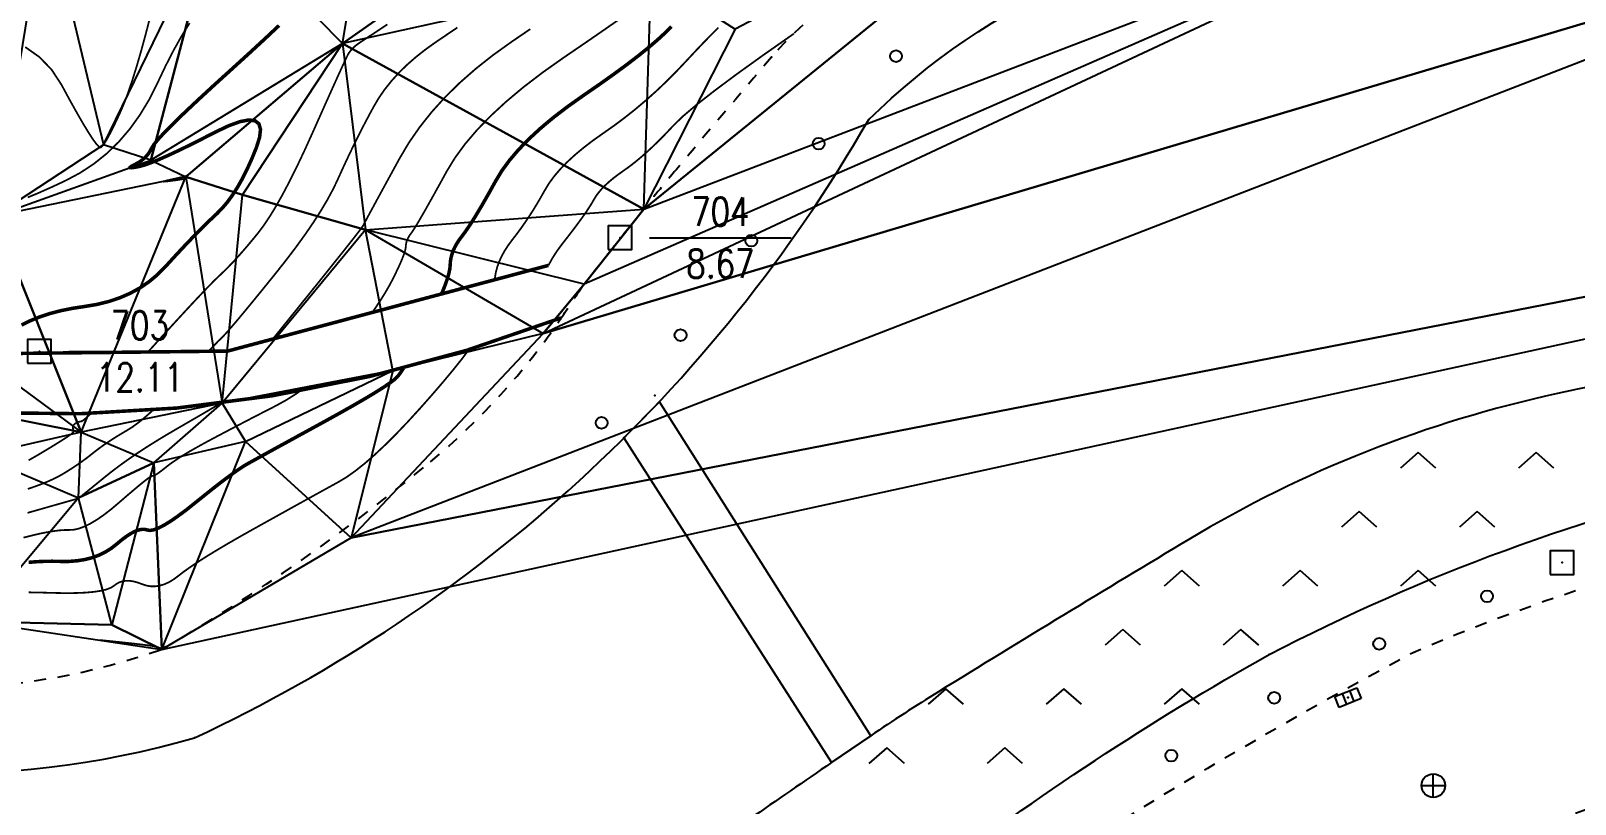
# Model space of a CAD drawing. Extents: x 1060 to 1934, y 610 to 1562.
# Drawn here: x 1162.7 to 1228.1, y 650.7 to 683.5 of the extents above; entities that cross this region are included whole.
import ezdxf
from ezdxf.enums import TextEntityAlignment as Align

# ---------------------------------------------------------------- set-up
doc = ezdxf.new("R2010")
doc.units = 0
doc.header["$LTSCALE"] = 0.5
doc.header["$PDSIZE"] = 0.2
doc.linetypes.add('X3', pattern=[5, 4, -1])
doc.linetypes.add('X6', pattern=[2, 1, -1])
doc.layers.get('0').update_dxf_attribs({"linetype": 'CONTINUOUS'})
for name, color, linetype in [('DGX', 2, 'CONTINUOUS'), ('DLSS', 4, 'CONTINUOUS'), ('GXYZ', 2, 'CONTINUOUS'), ('KZD', 1, 'CONTINUOUS'), ('SJW', 1, 'CONTINUOUS'), ('SXSS', 5, 'CONTINUOUS'), ('ZBTZ', 3, 'CONTINUOUS'), ('ZDH', 1, 'CONTINUOUS')]:
    doc.layers.add(name, color=color, linetype=linetype)
doc.styles.add('HZ', font='rs.shx', dxfattribs={"width": 0.8, "bigfont": 'hztxt.shx'})
doc.linetypes.add('8431', pattern='A,0.75,[150,AAA.SHX,S=0.5,R=0,X=0,Y=0],1.5,[177,AAA.SHX,S=1,R=0,X=0,Y=-0.4],0.75', length=3)

# ---------------------------------------------------------------- blocks, each defined once
blk = doc.blocks.new('gc211')
for p, q in [((0, 0), (-1.5, -1.32)), ((1.5, -1.32), (0, 0))]:
    blk.add_line(p, q)
blk = doc.blocks.new('gc043')
for p, q in [((-1, 0), (1, 0)), ((0, -1), (0, 1))]:
    blk.add_line(p, q)
blk.add_circle((0, 0), 1)
blk = doc.blocks.new('gc041')
for p, q in [((-1, 0.5), (1, 0.5)), ((-1, -0.5), (-1, 0.5)), ((-0.33, 0.5), (-0.33, -0.5)), ((0.33, 0.5), (0.33, -0.5)), ((1, 0.5), (1, -0.5)), ((1, -0.5), (-1, -0.5))]:
    blk.add_line(p, q)
blk = doc.blocks.new('gc170')
at = {"linetype": 'Continuous'}
blk.add_circle((0, 0), 0.5, dxfattribs=at)
blk = doc.blocks.new('gc115')
blk.add_lwpolyline([(-1, -1), (1, -1), (1, 1), (-1, 1)], close=True)
blk.add_point((0, 0))

msp = doc.modelspace()

# ---------------------------------------------------------------- linework, layer by layer
at = {"layer": 'DGX', "linetype": 'Continuous', "const_width": 0.075, "flags": 128}
for points, elevation in [([(1167.784, 684.115), (1167.58, 683.329), (1167.384, 682.61), (1167.195, 681.959), (1167.012, 681.375), (1166.836, 680.858), (1166.667, 680.409), (1166.504, 680.026), (1166.352, 679.698), (1166.214, 679.411), (1166.09, 679.164), (1165.98, 678.958), (1165.883, 678.793), (1165.801, 678.668), (1165.732, 678.585), (1165.678, 678.542), (1165.61, 678.564), (1165.502, 678.674), (1165.355, 678.873), (1165.167, 679.16), (1164.939, 679.536), (1164.671, 680), (1164.363, 680.553), (1164.015, 681.195), (1163.599, 681.829), (1163.088, 682.361), (1162.482, 682.79)], 13.5), ([(1169.441, 683.804), (1169.101, 683.255), (1168.763, 682.652), (1168.426, 681.996), (1168.09, 681.287), (1167.735, 680.578), (1167.342, 679.924), (1166.91, 679.323), (1166.44, 678.776), (1165.932, 678.283), (1165.385, 677.844), (1164.799, 677.459), (1164.175, 677.128), (1163.57, 676.847), (1163.041, 676.612), (1162.587, 676.424)], 13), ([(1187.555, 683.911), (1186.899, 683.455), (1186.137, 682.93), (1185.268, 682.337), (1184.384, 681.712), (1183.576, 681.094), (1182.844, 680.482), (1182.187, 679.876), (1181.606, 679.277), (1181.101, 678.684), (1180.672, 678.098), (1180.319, 677.518), (1180.019, 676.972), (1179.752, 676.49), (1179.517, 676.071), (1179.314, 675.714), (1179.144, 675.421), (1179.005, 675.19), (1178.899, 675.023), (1178.826, 674.918), (1178.771, 674.845), (1178.724, 674.773), (1178.685, 674.701), (1178.652, 674.628), (1178.626, 674.557), (1178.608, 674.485), (1178.596, 674.414), (1178.592, 674.343), (1178.583, 674.259), (1178.556, 674.151), (1178.513, 674.017), (1178.454, 673.859), (1178.377, 673.675), (1178.283, 673.467), (1178.172, 673.234), (1178.045, 672.975), (1177.896, 672.695), (1177.722, 672.394), (1177.522, 672.074), (1177.297, 671.735), (1177.172, 671.555)], 10.5), ([(1177.811, 683.746), (1177.34, 683.435), (1176.981, 683.198), (1176.734, 683.035), (1176.599, 682.945), (1176.524, 682.891), (1176.453, 682.835), (1176.389, 682.778), (1176.329, 682.72), (1176.275, 682.66), (1176.226, 682.599), (1176.182, 682.536), (1176.144, 682.472), (1176.09, 682.363), (1175.997, 682.167), (1175.866, 681.882), (1175.696, 681.51), (1175.489, 681.05), (1175.243, 680.503), (1174.96, 679.868), (1174.637, 679.144), (1174.303, 678.407), (1173.982, 677.73), (1173.675, 677.113), (1173.381, 676.555), (1173.101, 676.057), (1172.834, 675.619), (1172.581, 675.241), (1172.341, 674.922), (1172.112, 674.642), (1171.891, 674.378), (1171.678, 674.131), (1171.473, 673.9), (1171.275, 673.685), (1171.086, 673.488), (1170.904, 673.306), (1170.731, 673.141), (1170.532, 672.951), (1170.277, 672.694), (1169.965, 672.369), (1169.596, 671.978), (1169.171, 671.52), (1168.688, 670.994), (1168.148, 670.402), (1167.679, 669.883)], 12), ([(1180.774, 683.614), (1180.299, 683.293), (1179.842, 682.983), (1179.409, 682.673), (1179.008, 682.356), (1178.636, 682.03), (1178.296, 681.697), (1177.986, 681.354), (1177.706, 681.004), (1177.457, 680.645), (1177.239, 680.278), (1177.038, 679.906), (1176.839, 679.529), (1176.644, 679.148), (1176.452, 678.764), (1176.263, 678.376), (1176.077, 677.985), (1175.894, 677.589), (1175.714, 677.19), (1175.516, 676.777), (1175.28, 676.338), (1175.006, 675.874), (1174.694, 675.386), (1174.343, 674.873), (1173.954, 674.334), (1173.526, 673.771), (1173.06, 673.182), (1172.6, 672.614), (1172.19, 672.111), (1171.83, 671.673), (1171.52, 671.3), (1171.259, 670.993), (1171.048, 670.75), (1170.888, 670.573), (1170.777, 670.461), (1170.674, 670.363), (1170.539, 670.226), (1170.372, 670.051), (1170.24, 669.912)], 11.5), ([(1183.863, 683.551), (1183.084, 683.02), (1182.295, 682.456), (1181.562, 681.877), (1180.884, 681.283), (1180.262, 680.673), (1179.697, 680.049), (1179.187, 679.409), (1178.732, 678.755), (1178.334, 678.085), (1177.986, 677.448), (1177.682, 676.891), (1177.422, 676.415), (1177.207, 676.018), (1177.036, 675.702), (1176.91, 675.466), (1176.827, 675.311), (1176.79, 675.236), (1176.729, 675.146), (1176.578, 674.946), (1176.337, 674.636), (1176.006, 674.217), (1175.584, 673.688), (1175.073, 673.049), (1174.471, 672.301), (1173.779, 671.442), (1173.088, 670.586), (1172.964, 670.432)], 11), ([(1191.824, 683.612), (1191.509, 683.297), (1191.17, 682.947), (1190.806, 682.564), (1190.417, 682.147), (1190.012, 681.72), (1189.6, 681.308), (1189.18, 680.911), (1188.752, 680.529), (1188.316, 680.162), (1187.873, 679.809), (1187.421, 679.471), (1186.962, 679.149), (1186.518, 678.835), (1186.113, 678.524), (1185.745, 678.217), (1185.415, 677.913), (1185.123, 677.612), (1184.87, 677.314), (1184.654, 677.02), (1184.477, 676.728), (1184.316, 676.442), (1184.153, 676.163), (1183.986, 675.89), (1183.816, 675.625), (1183.642, 675.366), (1183.465, 675.114), (1183.285, 674.869), (1183.101, 674.632), (1182.927, 674.397), (1182.776, 674.164), (1182.648, 673.932), (1182.543, 673.7), (1182.46, 673.469), (1182.401, 673.239), (1182.364, 673.01), (1182.36, 672.941)], 9.5), ([(1195.021, 683.356), (1193.716, 682.442), (1192.593, 681.635), (1191.654, 680.935), (1190.898, 680.344), (1190.325, 679.859), (1189.936, 679.483), (1189.642, 679.17), (1189.356, 678.878), (1189.078, 678.606), (1188.808, 678.355), (1188.546, 678.124), (1188.293, 677.914), (1188.047, 677.724), (1187.81, 677.555), (1187.586, 677.396), (1187.381, 677.24), (1187.195, 677.085), (1187.029, 676.931), (1186.882, 676.779), (1186.754, 676.629), (1186.645, 676.481), (1186.556, 676.334), (1186.465, 676.177), (1186.353, 675.999), (1186.221, 675.8), (1186.067, 675.58), (1185.891, 675.339), (1185.695, 675.076), (1185.478, 674.793), (1185.239, 674.488), (1185.005, 674.173), (1184.802, 673.86), (1184.63, 673.547)], 9), ([(1181.265, 669.983), (1181.246, 669.956), (1180.942, 669.555), (1180.585, 669.109), (1180.176, 668.619), (1179.715, 668.083), (1179.202, 667.503), (1178.676, 666.928), (1178.178, 666.405), (1177.706, 665.936), (1177.261, 665.519), (1176.843, 665.156), (1176.452, 664.846), (1176.089, 664.589), (1175.751, 664.386), (1175.412, 664.199), (1175.039, 663.994), (1174.634, 663.771), (1174.197, 663.529), (1173.727, 663.268), (1173.224, 662.989), (1172.689, 662.692), (1172.122, 662.376), (1171.561, 662.061), (1171.049, 661.765), (1170.584, 661.49), (1170.166, 661.234), (1169.796, 660.999), (1169.474, 660.783), (1169.199, 660.588), (1168.971, 660.412), (1168.769, 660.261), (1168.569, 660.141), (1168.371, 660.051), (1168.175, 659.992), (1167.982, 659.963), (1167.792, 659.965), (1167.603, 659.997), (1167.417, 660.059), (1167.237, 660.126), (1167.067, 660.172), (1166.906, 660.196), (1166.755, 660.198), (1166.613, 660.179), (1166.481, 660.139), (1166.358, 660.076), (1166.245, 659.993), (1166.11, 659.906), (1165.919, 659.832), (1165.673, 659.773), (1165.373, 659.728), (1165.017, 659.697), (1164.607, 659.68), (1164.141, 659.676), (1163.62, 659.687), (1163.098, 659.702), (1162.629, 659.709)], 9.5), ([(1174.119, 668.234), (1173.919, 668.092), (1173.513, 667.837), (1173.097, 667.608), (1172.683, 667.396), (1172.284, 667.191), (1171.899, 666.992), (1171.528, 666.799), (1171.172, 666.612), (1170.831, 666.432), (1170.503, 666.259), (1170.19, 666.092), (1169.896, 665.931), (1169.624, 665.779), (1169.374, 665.634), (1169.146, 665.496), (1168.94, 665.366), (1168.757, 665.243), (1168.596, 665.128), (1168.458, 665.021), (1168.337, 664.924), (1168.229, 664.841), (1168.135, 664.772), (1168.055, 664.718), (1167.988, 664.677), (1167.934, 664.65), (1167.894, 664.638), (1167.868, 664.639), (1167.828, 664.628), (1167.749, 664.58), (1167.63, 664.494), (1167.471, 664.371), (1167.273, 664.209), (1167.036, 664.01), (1166.759, 663.774), (1166.442, 663.499), (1166.116, 663.224), (1165.808, 662.987), (1165.519, 662.787), (1165.249, 662.625), (1164.998, 662.5), (1164.765, 662.413), (1164.552, 662.362), (1164.358, 662.35), (1164.159, 662.348), (1163.934, 662.332), (1163.683, 662.301), (1163.404, 662.254), (1163.098, 662.193), (1162.766, 662.116), (1162.407, 662.025)], 10.5), ([(1170.747, 667.712), (1170.742, 667.709), (1170.648, 667.651), (1170.498, 667.561), (1170.291, 667.439), (1170.027, 667.284), (1169.707, 667.098), (1169.33, 666.88), (1168.897, 666.629), (1168.446, 666.365), (1168.018, 666.105), (1167.613, 665.851), (1167.231, 665.601), (1166.871, 665.356), (1166.534, 665.116), (1166.22, 664.881), (1165.928, 664.651), (1165.665, 664.437), (1165.436, 664.25), (1165.24, 664.091), (1165.079, 663.96), (1164.951, 663.856), (1164.858, 663.78), (1164.799, 663.731), (1164.773, 663.71), (1164.765, 663.703), (1164.758, 663.697), (1164.751, 663.692), (1164.745, 663.688), (1164.739, 663.685), (1164.734, 663.683), (1164.73, 663.681), (1164.726, 663.681), (1164.69, 663.672), (1164.587, 663.643), (1164.418, 663.596), (1164.183, 663.529), (1163.882, 663.444), (1163.514, 663.339), (1163.08, 663.215), (1162.58, 663.073)], 11), ([(1167.892, 667.424), (1167.782, 667.322), (1167.507, 667.082), (1167.248, 666.875), (1167.004, 666.699), (1166.777, 666.557), (1166.562, 666.431), (1166.358, 666.307), (1166.164, 666.185), (1165.98, 666.064), (1165.807, 665.946), (1165.644, 665.829), (1165.491, 665.715), (1165.348, 665.602), (1165.208, 665.49), (1165.062, 665.379), (1164.911, 665.268), (1164.755, 665.158), (1164.594, 665.048), (1164.427, 664.939), (1164.255, 664.83), (1164.078, 664.722), (1163.887, 664.614), (1163.673, 664.507), (1163.437, 664.401), (1163.178, 664.295), (1162.896, 664.19), (1162.592, 664.085)], 11.5), ([(1165.26, 667.282), (1165.105, 667.131), (1164.95, 666.997), (1164.867, 666.948), (1164.822, 666.941), (1164.78, 666.932), (1164.741, 666.922), (1164.704, 666.91), (1164.67, 666.896), (1164.638, 666.88), (1164.61, 666.863), (1164.584, 666.843), (1164.561, 666.823), (1164.542, 666.802), (1164.526, 666.78), (1164.514, 666.757), (1164.505, 666.734), (1164.5, 666.71), (1164.499, 666.686), (1164.501, 666.661), (1164.505, 666.636), (1164.507, 666.611), (1164.509, 666.588), (1164.51, 666.565), (1164.51, 666.543), (1164.509, 666.523), (1164.508, 666.503), (1164.505, 666.483), (1164.483, 666.454), (1164.421, 666.403), (1164.32, 666.331), (1164.18, 666.237), (1164.001, 666.122), (1163.782, 665.985), (1163.524, 665.827), (1163.227, 665.647), (1162.919, 665.466), (1162.627, 665.301)], 12), ([(1168.439, 657.423), (1168.39, 657.396), (1168.338, 657.367), (1168.301, 657.346), (1168.278, 657.332), (1168.269, 657.327), (1168.264, 657.326), (1168.255, 657.328), (1168.24, 657.333), (1168.221, 657.34), (1168.196, 657.349), (1168.166, 657.361), (1168.131, 657.375), (1168.091, 657.392), (1168.016, 657.412), (1167.874, 657.437), (1167.665, 657.467), (1167.39, 657.502), (1167.049, 657.542), (1166.641, 657.586), (1166.167, 657.636), (1165.626, 657.69)], 9)]:
    msp.add_lwpolyline(points, dxfattribs=dict(at, elevation=elevation))
at = {"layer": 'DGX', "color": 3, "linetype": 'Continuous', "const_width": 0.15, "flags": 128}
for points, elevation in [([(1173.224, 683.699), (1172.598, 683.111), (1171.911, 682.478), (1171.164, 681.8), (1170.432, 681.136), (1169.791, 680.544), (1169.24, 680.026), (1168.78, 679.58), (1168.41, 679.208), (1168.13, 678.908), (1167.941, 678.681), (1167.842, 678.527), (1167.784, 678.414), (1167.717, 678.307), (1167.642, 678.208), (1167.557, 678.116), (1167.464, 678.032), (1167.362, 677.955), (1167.251, 677.885), (1167.131, 677.823), (1167.025, 677.77), (1166.957, 677.729), (1166.926, 677.701), (1166.932, 677.684), (1166.976, 677.68), (1167.057, 677.688), (1167.175, 677.708), (1167.331, 677.74), (1167.534, 677.796), (1167.792, 677.888), (1168.107, 678.015), (1168.478, 678.178), (1168.906, 678.377), (1169.389, 678.611), (1169.929, 678.881), (1170.525, 679.187), (1171.099, 679.46), (1171.57, 679.631), (1171.94, 679.702), (1172.209, 679.67), (1172.376, 679.538), (1172.441, 679.304), (1172.404, 678.969), (1172.266, 678.532), (1172.075, 678.062), (1171.878, 677.627), (1171.677, 677.225), (1171.47, 676.858), (1171.258, 676.526), (1171.04, 676.227), (1170.818, 675.964), (1170.59, 675.734), (1170.355, 675.513), (1170.109, 675.275), (1169.852, 675.019), (1169.585, 674.747), (1169.306, 674.457), (1169.018, 674.15), (1168.718, 673.826), (1168.408, 673.485), (1168.078, 673.153), (1167.721, 672.855), (1167.336, 672.593), (1166.922, 672.366), (1166.481, 672.174), (1166.012, 672.017), (1165.515, 671.895), (1164.989, 671.807), (1164.466, 671.728), (1163.974, 671.627), (1163.514, 671.506), (1163.086, 671.364), (1162.689, 671.202), (1162.324, 671.02)], 12.5), ([(1189.831, 683.655), (1189.566, 683.385), (1189.244, 683.088), (1188.865, 682.764), (1188.429, 682.414), (1187.936, 682.036), (1187.386, 681.632), (1186.779, 681.201), (1186.115, 680.743), (1185.451, 680.273), (1184.844, 679.809), (1184.294, 679.349), (1183.801, 678.894), (1183.365, 678.444), (1182.985, 677.999), (1182.663, 677.559), (1182.398, 677.123), (1182.168, 676.707), (1181.952, 676.326), (1181.752, 675.98), (1181.565, 675.669), (1181.393, 675.393), (1181.235, 675.152), (1181.092, 674.946), (1180.963, 674.775), (1180.849, 674.621), (1180.75, 674.469), (1180.666, 674.316), (1180.597, 674.164), (1180.543, 674.013), (1180.504, 673.862), (1180.48, 673.712), (1180.471, 673.562), (1180.455, 673.393), (1180.41, 673.184), (1180.335, 672.935), (1180.232, 672.647), (1180.108, 672.34)], 10), ([(1178.496, 669.2), (1178.447, 669.12), (1178.33, 668.952), (1178.232, 668.829), (1178.106, 668.713), (1177.908, 668.563), (1177.636, 668.379), (1177.291, 668.162), (1176.873, 667.911), (1176.382, 667.626), (1175.818, 667.308), (1175.181, 666.955), (1174.54, 666.604), (1173.964, 666.289), (1173.454, 666.009), (1173.01, 665.766), (1172.632, 665.558), (1172.319, 665.385), (1172.072, 665.249), (1171.89, 665.148), (1171.725, 665.05), (1171.528, 664.92), (1171.299, 664.76), (1171.038, 664.569), (1170.745, 664.348), (1170.42, 664.095), (1170.063, 663.811), (1169.673, 663.497), (1169.287, 663.19), (1168.938, 662.93), (1168.628, 662.717), (1168.355, 662.55), (1168.12, 662.43), (1167.923, 662.356), (1167.764, 662.329), (1167.642, 662.349), (1167.532, 662.377), (1167.408, 662.376), (1167.268, 662.345), (1167.113, 662.284), (1166.943, 662.194), (1166.758, 662.074), (1166.559, 661.925), (1166.344, 661.746), (1166.113, 661.565), (1165.863, 661.41), (1165.596, 661.28), (1165.311, 661.176), (1165.007, 661.098), (1164.686, 661.046), (1164.347, 661.019), (1163.989, 661.019), (1163.629, 661.025), (1163.281, 661.021), (1162.947, 661.005), (1162.624, 660.979)], 10)]:
    msp.add_lwpolyline(points, dxfattribs=dict(at, elevation=elevation))
at = {"layer": 'DGX', "linetype": 'Continuous', "const_width": 0.075, "flags": 128}
msp.add_lwpolyline([(1169.264, 677.227), (1169.27, 677.234), (1169.276, 677.24), (1169.281, 677.246), (1169.287, 677.252), (1169.292, 677.257), (1169.297, 677.262), (1169.302, 677.267), (1169.307, 677.271), (1169.311, 677.276), (1169.315, 677.281), (1169.32, 677.287), (1169.324, 677.293), (1169.328, 677.3), (1169.332, 677.308), (1169.336, 677.317), (1169.34, 677.326), (1169.342, 677.335), (1169.343, 677.341), (1169.342, 677.346), (1169.338, 677.348), (1169.333, 677.349), (1169.326, 677.348), (1169.317, 677.344), (1169.305, 677.339), (1169.284, 677.331), (1169.245, 677.319), (1169.188, 677.304), (1169.114, 677.286), (1169.021, 677.264), (1168.911, 677.239), (1168.782, 677.21), (1168.636, 677.178), (1168.5, 677.147), (1168.403, 677.123), (1168.344, 677.106), (1168.324, 677.096), (1168.342, 677.092), (1168.399, 677.095), (1168.494, 677.104), (1168.627, 677.121), (1168.771, 677.14), (1168.897, 677.157), (1169.004, 677.173), (1169.092, 677.187), (1169.163, 677.199), (1169.215, 677.21), (1169.249, 677.219)], close=True, dxfattribs=at)
at = {"layer": 'DLSS', "linetype": 'X3', "const_width": 0.15, "flags": 128}
msp.add_lwpolyline([(1185.176, 671.328, -0.050437), (1172.952, 668.031, -0.052087), (1160.712, 667.314, -0.025921), (1151.326, 668.231, -0.057906), (1147.24, 669.339, -0.19818), (1140.074, 676.791, -0.197828), (1141.516, 689.588, -0.015347), (1142.696, 691.818, 0.022075), (1143.495, 693.38, 0.044953), (1147.166, 703.287, 0.076543), (1147.491, 705.802, 0.003162), (1147.522, 707.472, 0.116902), (1145.729, 713.64, -0.045927), (1144.13, 719.431, -0.041342), (1143.42, 723.123, -0.115075), (1143.506, 724.473, -0.116619), (1146.329, 729.344, -0.058173), (1157.852, 736.357, 0.008521), (1172.507, 744.304, 0.050625), (1195.058, 765.782, 0.106324), (1215.863, 803.724, -0.072402), (1222.557, 814.799, 0.061923), (1222.792, 815.333, 0.015673), (1223.541, 818.156, 0.001676), (1229.625, 844.775, 0.003186), (1232.764, 859.153, -0.007394), (1234.169, 865.336, -0.058228), (1235.307, 868.411, -0.010535), (1243.839, 884.334, -0.018571), (1245.435, 886.936, -0.008908), (1249.053, 892.168)], format="xyb", dxfattribs=at)
at = {"layer": 'DLSS', "linetype": 'X6', "flags": 128}
for points in [[(1408.544, 686.429, 0.003219), (1404.524, 685.593, 0.008858), (1403.071, 685.254, 0.003595), (1393.075, 682.658, 0.00648), (1387.559, 681.106, 0.029024), (1377.19, 677.377, 0.035153), (1369.09, 673.226, 0.009575), (1366.213, 671.41, 0.00381), (1359.107, 666.655, 0.02337), (1349.285, 659.279, -0.0205), (1338.138, 650.808, -0.057318), (1326.617, 644.598, -0.062614), (1315.015, 641.577, -0.042178), (1308.343, 641.274, -0.017523), (1292.335, 642.46, -0.001962), (1271.736, 647.779, 0.075148), (1253.918, 651.725, 0.065994), (1239.995, 650.749, 0.05986), (1225.406, 645.892, 0.049769), (1212.85, 637.909, -0.000641), (1197.319, 626.144, -0.066341), (1178.937, 616.632, -0.070545), (1156.393, 611.204, -0.102984), (1130.452, 611.278, -0.081812), (1100.142, 623.081, -0.059306), (1082.007, 636.955, -0.073347), (1070.772, 651.649, -0.089119), (1060.695, 677.995, -0.07546), (1060.664, 695.964, -0.047147), (1063.441, 708.596, 0.012072), (1068.13, 724.192, 0.012054), (1071.532, 741.814, 0.022876), (1075.572, 764.117)], [(1407.976, 689.595, 0.014204), (1384.453, 683.319, 0.043111), (1370.438, 677.394, 0.034186), (1358.429, 669.907, -0.039245), (1344.84, 660.003, -0.061802), (1339.833, 655.752, -0.163796), (1315.12, 644.651, -0.078504), (1292.99, 645.399, 0.005671), (1254.47, 654.693, 0.118848), (1224.197, 648.698, 0.053352), (1190.789, 625.621, -0.113603), (1158.789, 614.503, -0.181463), (1100.635, 626.274, -0.137265), (1073.695, 652.671, -0.185452), (1063.693, 696.122, -0.01739), (1070.187, 719.966, 0.006791), (1077.06, 754.369)]]:
    msp.add_lwpolyline(points, format="xyb", dxfattribs=at)
at = {"layer": 'DLSS', "linetype": 'X6', "elevation": 10.381, "flags": 128}
msp.add_lwpolyline([(1406.377, 698.493, 0.040196), (1380.811, 691.104, 0.046114), (1365.746, 684.592, -0.006149), (1355.424, 678.263, 0.026814), (1340.996, 667.572, -0.049423), (1333.32, 661.365, -0.141239), (1315.58, 653.597, -0.120865), (1286.586, 655.821, 0.047545), (1252.141, 664.103, 0.093214), (1221.234, 657.155, 0.045435), (1187.865, 635.252, -0.108268), (1155.696, 623.414, -0.179875), (1099.296, 637.541, -0.113409), (1076.526, 665.961, -0.121586), (1073.326, 700.085, -0.052532), (1078.185, 718.329, 0.040051), (1084.357, 742.749), (1084.357, 742.749, 0.001981), (1085.852, 753.019, -0.13998)], format="xyb", dxfattribs=at)
at = {"layer": 'DLSS', "linetype": 'X6'}
msp.add_lwpolyline([(1150.012, 656.889, 0.15906), (1168.262, 657.296, 0.041567), (1179.638, 665.238, 0.070283), (1185.176, 671.328, 0.003171), (1185.996, 672.549, -0.018312), (1186.144, 672.756, -0.003532), (1186.457, 673.156, -0.000505), (1188.672, 675.932, -0.006204), (1190.046, 677.609, -0.00216), (1194.074, 682.357, -0.116224), (1199.59, 686.393, -0.094383), (1216.18, 691.709, -0.062004), (1231.171, 691.466, -0.070611), (1244.018, 688.746, 0.22775), (1252.63, 688.062, 0.303665), (1255.617, 697.817, 0.026043), (1255.257, 708.521, -0.093778), (1257.103, 721.731, -0.116518), (1263.419, 731.047, -0.124473)], format="xyb", dxfattribs=at)
at = {"layer": 'DLSS', "linetype": 'X3', "const_width": 0.15}
msp.add_lwpolyline([(1184.63, 673.547), (1171.05, 669.921), (1160.346, 669.8, -0.029146)], format="xyb", dxfattribs=at)
at = {"layer": 'KZD', "linetype": 'Continuous'}
for p, q in [((1188.91, 674.72), (1194.91, 674.72)), ((1164.33, 669.91), (1170.33, 669.91))]:
    msp.add_line(p, q, dxfattribs=at)
at = {"layer": 'SJW', "linetype": 'Continuous'}
for points in [[(1177.514, 692.571, 12.972), (1170.529, 688.404, 13.399), (1175.912, 682.937, 12.106)], [(1177.514, 692.571, 12.972), (1184.062, 688.666, 12.199), (1175.912, 682.937, 12.106)], [(1208.279, 691.845, 8.93), (1192.537, 683.552, 9.292), (1188.672, 675.932, 8.491)], [(1227.092, 690.646, 8.489), (1208.279, 691.845, 8.93), (1188.672, 675.932, 8.491)], [(1246.15, 689.076, 8.566), (1184.404, 670.666, 8.95), (1227.092, 690.646, 8.489)], [(1184.404, 670.666, 8.95), (1227.092, 690.646, 8.489), (1186.144, 672.756, 8.495)], [(1227.092, 690.646, 8.489), (1186.144, 672.756, 8.495), (1188.672, 675.932, 8.491)], [(1306.58, 687.484, 8.646), (1246.15, 689.076, 8.566), (1176.279, 662.011, 9.038)], [(1246.15, 689.076, 8.566), (1176.279, 662.011, 9.038), (1184.404, 670.666, 8.95)], [(1163.352, 688.882, 13.83), (1165.798, 678.655, 13.54), (1161.183, 675.637, 12.946)], [(1170.529, 688.404, 13.399), (1163.352, 688.882, 13.83), (1165.798, 678.655, 13.54)], [(1170.529, 688.404, 13.399), (1167.795, 678.003, 12.405), (1165.798, 678.655, 13.54)], [(1170.529, 688.404, 13.399), (1175.912, 682.937, 12.106), (1167.795, 678.003, 12.405)], [(1188.986, 685.829, 10.721), (1175.912, 682.937, 12.106), (1184.062, 688.666, 12.199)], [(1306.58, 687.484, 8.646), (1176.279, 662.011, 9.038), (1168.262, 657.296, 8.995)], [(1188.672, 675.932, 8.491), (1188.986, 685.829, 10.721), (1175.912, 682.937, 12.106)], [(1192.537, 683.552, 9.292), (1188.672, 675.932, 8.491), (1188.986, 685.829, 10.721)], [(1175.912, 682.937, 12.106), (1167.795, 678.003, 12.405), (1169.281, 677.302, 13.01)], [(1171.677, 676.53, 12.462), (1175.912, 682.937, 12.106), (1169.281, 677.302, 13.01)], [(1176.893, 675.048, 10.952), (1171.677, 676.53, 12.462), (1175.912, 682.937, 12.106)], [(1188.672, 675.932, 8.491), (1175.912, 682.937, 12.106), (1176.893, 675.048, 10.952)], [(1167.795, 678.003, 12.405), (1165.798, 678.655, 13.54), (1161.183, 675.637, 12.946)], [(1169.281, 677.302, 13.01), (1161.183, 675.637, 12.946), (1167.795, 678.003, 12.405)], [(1164.856, 666.491, 11.953), (1169.281, 677.302, 13.01), (1161.183, 675.637, 12.946)], [(1170.824, 667.712, 10.987), (1164.856, 666.491, 11.953), (1169.281, 677.302, 13.01)], [(1170.824, 667.712, 10.987), (1171.677, 676.53, 12.462), (1169.281, 677.302, 13.01)], [(1176.893, 675.048, 10.952), (1170.824, 667.712, 10.987), (1171.677, 676.53, 12.462)], [(1164.856, 666.491, 11.953), (1161.183, 675.637, 12.946), (1160.346, 669.8, 12.525)], [(1186.144, 672.756, 8.495), (1176.893, 675.048, 10.952), (1188.672, 675.932, 8.491)], [(1178.04, 669.092, 10.099), (1176.893, 675.048, 10.952), (1170.824, 667.712, 10.987)], [(1184.404, 670.666, 8.95), (1178.04, 669.092, 10.099), (1176.893, 675.048, 10.952)], [(1184.404, 670.666, 8.95), (1186.144, 672.756, 8.495), (1176.893, 675.048, 10.952)], [(1176.279, 662.011, 9.038), (1184.404, 670.666, 8.95), (1178.04, 669.092, 10.099)], [(1164.856, 666.491, 11.953), (1160.712, 667.314, 12.527), (1160.346, 669.8, 12.525)], [(1171.811, 666.096, 10.171), (1178.04, 669.092, 10.099), (1170.824, 667.712, 10.987)], [(1176.279, 662.011, 9.038), (1171.811, 666.096, 10.171), (1178.04, 669.092, 10.099)], [(1167.922, 665.193, 10.621), (1170.824, 667.712, 10.987), (1164.856, 666.491, 11.953)], [(1171.811, 666.096, 10.171), (1167.922, 665.193, 10.621), (1170.824, 667.712, 10.987)], [(1164.856, 666.491, 11.953), (1160.517, 665.501, 12.516), (1160.712, 667.314, 12.527)], [(1164.733, 663.705, 11.009), (1164.856, 666.491, 11.953), (1160.517, 665.501, 12.516)], [(1167.922, 665.193, 10.621), (1164.733, 663.705, 11.009), (1164.856, 666.491, 11.953)], [(1164.733, 663.705, 11.009), (1160.355, 658.478, 9.01), (1160.517, 665.501, 12.516)], [(1168.262, 657.296, 8.995), (1171.811, 666.096, 10.171), (1167.922, 665.193, 10.621)], [(1176.279, 662.011, 9.038), (1168.262, 657.296, 8.995), (1171.811, 666.096, 10.171)], [(1167.922, 665.193, 10.621), (1166.152, 658.331, 9.026), (1164.733, 663.705, 11.009)], [(1168.262, 657.296, 8.995), (1167.922, 665.193, 10.621), (1166.152, 658.331, 9.026)], [(1166.152, 658.331, 9.026), (1164.733, 663.705, 11.009), (1160.355, 658.478, 9.01)], [(1166.152, 658.331, 9.026), (1160.355, 658.478, 9.01), (1168.262, 657.296, 8.995)]]:
    msp.add_polyline3d(points, close=True, dxfattribs=at)
at = {"layer": 'SXSS', "linetype": 'Continuous', "flags": 128}
msp.add_lwpolyline([(1126.609, 669.505, 0.328663), (1169.641, 653.548, 0.154167), (1198.187, 679.718, -0.177876), (1217.026, 688.201, -0.14882), (1243.826, 683.958, 0.64384), (1260.364, 696.726, -0.166482), (1261.912, 721.698, -0.493377), (1275.294, 723.993, -0.064426), (1290.014, 692.872, 0.254975), (1304.206, 682.216, 0.096877), (1316.215, 682.317, -0.004628), (1318.204, 682.994, 0.208464), (1327.974, 692.324, 0.231285), (1327.916, 704.891, -0.080468), (1313.437, 731.349, -0.085786), (1308.258, 746.853, -0.036776), (1306.608, 766.922, -0.138111), (1309.425, 782.172, -0.365521), (1317.262, 787.815, -0.359309), (1320.8, 784.449), (1321.271, 777.557, 0.10943), (1332.328, 739.727, 0.250782), (1346.925, 731.033, 0.183831), (1359.819, 736.288, 0.090786)], format="xyb", dxfattribs=at)
at = {"layer": 'SXSS', "linetype": '8431', "elevation": 8.847, "flags": 128}
msp.add_lwpolyline([(1196.614, 652.503), (1198.272, 653.636), (1189.328, 667.779), (1187.828, 666.244)], close=True, dxfattribs=at)
at = {"layer": 'ZBTZ', "linetype": 'Continuous', "flags": 128}
for points in [[(1364.113, 697.434, 0.009584), (1356.225, 691.555, 0.001648), (1351.166, 687.604, -0.004221), (1349.183, 686.072, -0.018896), (1344.022, 682.453, 0.035565), (1336.017, 676.721, 0.001859), (1329.687, 671.166, -0.058354), (1325.129, 668.081), (1327.143, 663.835), (1325.477, 663.044), (1323.461, 667.277, -0.061038), (1315.144, 664.544, -0.063843), (1296.583, 662.615, -0.095074), (1278.084, 666.499, 0.088253), (1254.767, 671.265, 0.049634), (1227.351, 668.124, 0.081913), (1211.737, 661.947, 0.0032), (1201.145, 655.502, 0.011583), (1198.272, 653.636), (1196.614, 652.503, 0.004009), (1189.693, 647.69, -0.003286), (1181.258, 641.806, -0.06734), (1174.009, 638.141, -0.03781), (1160.064, 634.462, -0.047934)], [(1153.052, 625.632, 0.062873), (1169.648, 629.06, 0.046046), (1186.806, 637.174, 0.016677), (1200.74, 647.594, -0.036205), (1215.14, 657.072, -0.064732), (1235.599, 664.575, -0.066364), (1256.773, 666.479, -0.038693), (1276.895, 661.893, 0.054741), (1296.314, 657.01, 0.079578), (1315.375, 657.027, 0.035673), (1320.481, 658.468, 0.001442), (1322.465, 659.301, 0.006522), (1322.9, 659.492, 0.005264), (1323.685, 659.859, 0.001546), (1326.339, 661.143, 0.075835), (1337.851, 669.106, -0.05139), (1354.196, 681.631, -0.017103), (1359.539, 684.669, -0.02472)]]:
    msp.add_lwpolyline(points, format="xyb", dxfattribs=at)
at = {"layer": 'ZDH', "linetype": 'Continuous'}
for p in [(1175.912, 682.937, 12.106), (1194.074, 682.357, 8.456), (1194.074, 682.357, 8.456), (1198.187, 679.718, 8.416), (1198.187, 679.718, 8.416), (1165.798, 678.655, 13.54), (1165.798, 678.655, 13.54), (1167.795, 678.003, 12.405), (1169.281, 677.302, 13.01), (1169.281, 677.302, 13.01), (1171.677, 676.53, 12.462), (1171.677, 676.53, 12.462), (1188.672, 675.932, 8.491), (1188.672, 675.932, 8.491), (1176.893, 675.048, 10.952), (1176.893, 675.048, 10.952), (1187.66, 674.72, 8.67), (1187.66, 674.72, 8.67), (1186.144, 672.756, 8.495), (1186.144, 672.756, 8.495), (1185.176, 671.328, 8.467), (1185.176, 671.328, 8.467), (1184.404, 670.666, 8.95), (1163.08, 669.91, 12.11), (1163.08, 669.91, 12.11), (1178.04, 669.092, 10.099), (1170.824, 667.712, 10.987), (1189.133, 668.039, 9.071), (1189.133, 668.039, 9.071), (1164.856, 666.491, 11.953), (1187.828, 666.244, 9.111), (1187.828, 666.244, 9.111), (1171.811, 666.096, 10.171), (1167.922, 665.193, 10.621), (1164.733, 663.705, 11.009), (1176.279, 662.011, 9.038), (1227.54, 660.97, 10.79), (1227.54, 660.97, 10.79), (1166.152, 658.331, 9.026), (1168.262, 657.296, 8.995), (1168.262, 657.296, 8.995), (1215.14, 657.072, 10.898), (1215.14, 657.072, 10.898), (1218.472, 655.265, 10.697), (1218.472, 655.265, 10.697), (1218.482, 655.255, 10.705), (1218.482, 655.255, 10.705), (1169.641, 653.548, 8.998), (1169.641, 653.548, 8.998), (1198.272, 653.636, 8.858), (1198.272, 653.636, 8.858), (1196.614, 652.503, 8.847), (1196.614, 652.503, 8.847), (1222.087, 651.544, 10.719), (1222.087, 651.544, 10.719), (1222.091, 651.53, 10.712), (1222.091, 651.53, 10.712)]:
    msp.add_point(p, dxfattribs=at)

# ---------------------------------------------------------------- block references
at = {"layer": 'GXYZ', "linetype": 'Continuous', "xscale": 0.5, "yscale": 0.5, "zscale": 0.5, "rotation": 21.91829305591251}
msp.add_blockref('gc041', (1218.482, 655.255, 10.705), dxfattribs=at)
at = {"layer": 'GXYZ', "linetype": 'Continuous', "xscale": 0.5, "yscale": 0.5}
msp.add_blockref('gc043', (1222.091, 651.53), dxfattribs=at)
at = {"layer": 'KZD', "linetype": 'Continuous', "xscale": 0.5, "yscale": 0.5}
for p in [(1187.66, 674.72, 8.67), (1163.08, 669.91, 12.11), (1227.54, 660.97, 10.79)]:
    msp.add_blockref('gc115', p, dxfattribs=at)
at = {"layer": 'ZBTZ', "linetype": 'Continuous', "xscale": 0.5, "yscale": 0.5}
for p, rotation in [((1199.344, 682.403), 41.36786589071614), ((1196.069, 678.699), 58.95841701927945), ((1193.22, 674.592), 54.98887802432346), ((1190.224, 670.596), 48.85140698062109), ((1186.882, 666.882), 42.14754374896221), ((1224.367, 659.544), 198.7037533362015), ((1219.801, 657.528), 206.2715779451743), ((1215.354, 655.246), 208.809088207926), ((1210.996, 652.799), 214.5058227788615)]:
    msp.add_blockref('gc170', p, dxfattribs=dict(at, rotation=rotation))
for p in [(1221.449, 665.632), (1226.449, 665.632), (1218.949, 663.132), (1223.949, 663.132), (1211.449, 660.632), (1216.449, 660.632), (1221.449, 660.632), (1208.949, 658.132), (1213.949, 658.132), (1201.449, 655.632), (1206.449, 655.632), (1211.449, 655.632), (1198.949, 653.132), (1203.949, 653.132)]:
    msp.add_blockref('gc211', p, dxfattribs=at)

# ---------------------------------------------------------------- texts
at = {"layer": 'KZD', "linetype": 'Continuous', "style": 'HZ', "width": 0.8}
for s, p in [('704', (1191.91, 675.82)), ('8.67', (1191.91, 673.62)), ('703', (1167.33, 671.01)), ('12.11', (1167.33, 668.81))]:
    msp.add_text(s, height=1.2, dxfattribs=at).set_placement(p, align=Align.MIDDLE)

doc.saveas('drawing.dxf')
